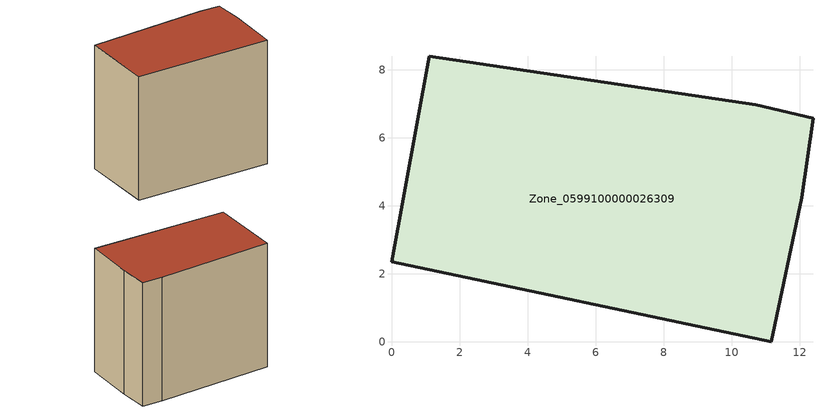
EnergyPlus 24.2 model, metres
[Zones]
Zone_0599100000026309
 floor ground (C_G): 11.16,0 0,2.35 1.1,8.4 10.7,6.97 12.38,6.57 12.05,4.23 z0
 wall outside (C_F): 12.38,6.57 10.7,6.97 1.1,8.4 0,2.35 11.16,0 12.05,4.23 12.38,6.57 z0:10.52
 roof outside (C_R): 11.16,0 12.05,4.23 12.38,6.57 10.7,6.97 1.1,8.4 0,2.35 z10.52
[BUILDING]
Pand.0599100000026309: North Axis=0; Terrain=City; Loads Convergence Tolerance Value=0.04; Temperature Convergence Tolerance Value=0.4; Solar Distribution=FullExterior; Maximum Number of Warmup Days=25; Minimum Number of Warmup Days=1
[Site:Location]
Rotterdam.The.Hague.AP_ZH_NLD Design_Conditions: Latitude=51.96; Longitude=4.45; Time Zone=1; Elevation=-4.5
[SITE:GROUNDTEMPERATURE:BUILDINGSURFACE]
18, 18, 18, 18, 18, 18, 18, 18, 18, 18, 18, 18
[MATERIAL] Thermal Absorptance=0.9; Solar Absorptance=0.7; Visible Absorptance=0.7
Name | Roughness | Thickness | Conductivity | Density | Specific Heat
G.TI.1946 | MediumSmooth | 0.15 | 1 | 540 | 1210
F.TI.1946 | Rough | 0.3 | 0.857143 | 1920 | 840
R.TI.1946 | MediumRough | 0.2 | 0.1 | 1500 | 1000
[CONSTRUCTION]
C_G: G.TI.1946
C_F: F.TI.1946
C_R: R.TI.1946
[ZONE]
Zone_0599100000026309: Type=1; Multiplier=1; Ceiling Height=Autocalculate; Volume=Autocalculate; Floor Area=autocalculate; Part of Total Floor Area=Yes
[ZONEINFILTRATION:DESIGNFLOWRATE]
Infil_Zone_0599100000026309: Zone or ZoneList or Space or SpaceList=Zone_0599100000026309; Schedule=AlwaysOn; Design Flow Rate Calculation Method=Flow/Area; Flow Rate per Floor Area=0.003; Constant Term Coefficient=1; Temperature Term Coefficient=0; Velocity Term Coefficient=0; Velocity Squared Term Coefficient=0
[HVACTEMPLATE:ZONE:IDEALLOADSAIRSYSTEM]
Zone_0599100000026309: Maximum Heating Supply Air Temperature=50; Minimum Cooling Supply Air Temperature=13; Maximum Heating Supply Air Humidity Ratio=0.0156; Minimum Cooling Supply Air Humidity Ratio=0.0077; Heating Limit=NoLimit; Cooling Limit=NoLimit; Dehumidification Control Type=ConstantSensibleHeatRatio; Cooling Sensible Heat Ratio=0.7; Dehumidification Setpoint=60; Humidification Control Type=None; Humidification Setpoint=30; Outdoor Air Method=None; Outdoor Air Flow Rate per Person=0.00944; Outdoor Air Flow Rate per Zone Floor Area=0; Outdoor Air Flow Rate per Zone=0; Demand Controlled Ventilation Type=None; Outdoor Air Economizer Type=NoEconomizer; Heat Recovery Type=None; Sensible Heat Recovery Effectiveness=0.7; Latent Heat Recovery Effectiveness=0.65
[ZONECONTROL:THERMOSTAT]
ThermostatControl_Zone_0599100000026309: Zone or ZoneList=Zone_0599100000026309; Control Type Schedule=DualSetpointControlType; Control 1=Thermostat_Zone_0599100000026309; Temperature Difference Between Cutout And Setpoint=0
[THERMOSTATSETPOINT:DUALSETPOINT]
Thermostat_Zone_0599100000026309: Heating Setpoint Temperature Schedule=HeatingSetpoint_Zone_0599100000026309; Cooling Setpoint Temperature Schedule=CoolingSetpoint_Zone_0599100000026309
[SCHEDULE:COMPACT]
HeatingSetpoint_Zone_0599100000026309: Through: 12/31, For: AllDays, Until: 24:00, 21
CoolingSetpoint_Zone_0599100000026309: Through: 12/31, For: AllDays, Until: 24:00, 24
DualSetpointControlType: Through: 12/31, For: AllDays, Until: 24:00, 4
AlwaysOn: Through: 12/31, For: AllDays, Until: 24:00, 1
